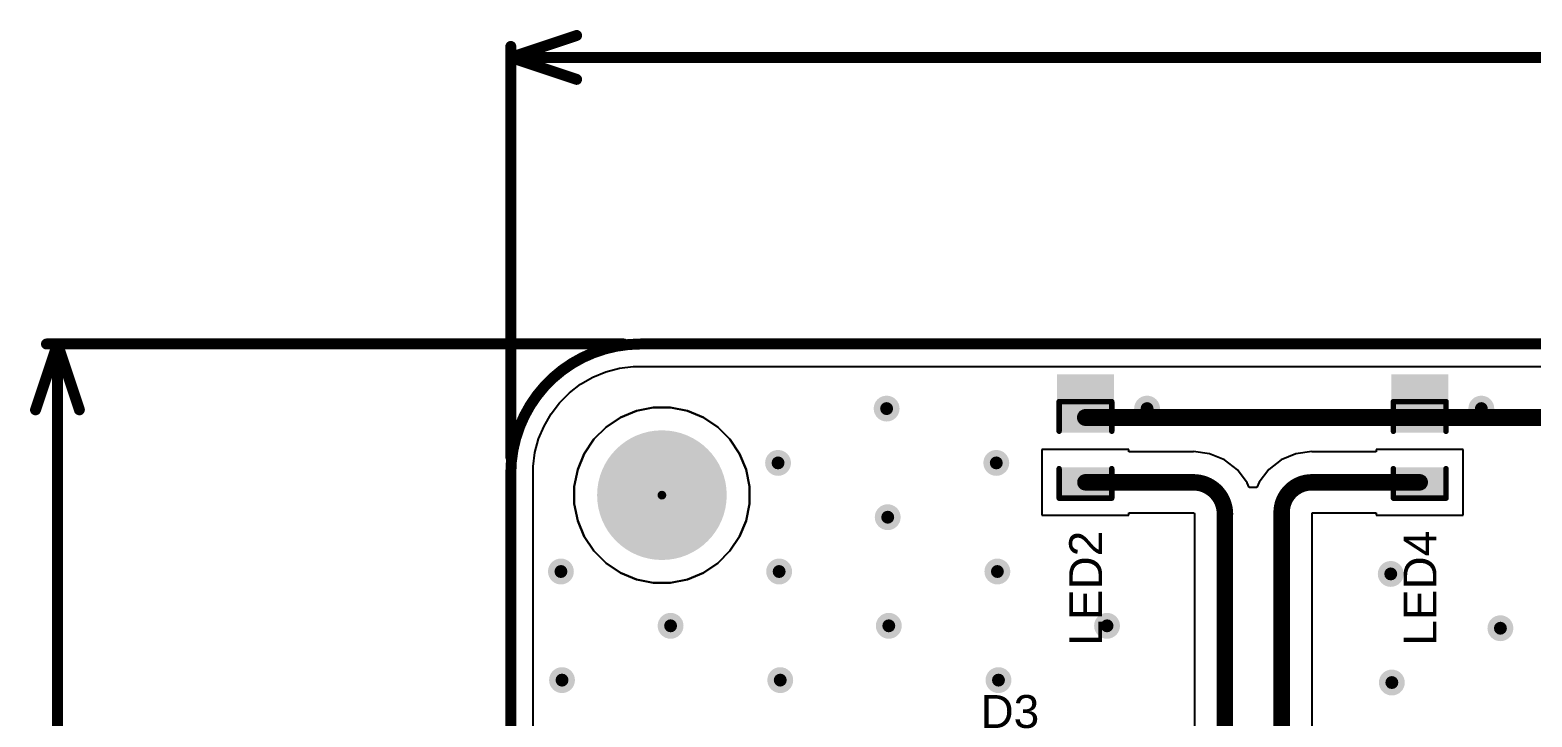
# Model space of a CAD drawing. Header units: inches. Extents: x 0.38 to 9.66, y 2.79 to 4.95.
# Drawn here: x 3.4 to 4.77, y 4.32 to 4.946 of the extents above; entities that cross this region are included whole.
import ezdxf

# ---------------------------------------------------------------- set-up
doc = ezdxf.new("R2010")
doc.units = ezdxf.units.IN
doc.header["$MEASUREMENT"] = 0
for name, color, linetype in [('Board Outline', 216, 'Continuous'), ('Bottom Layer', 5, 'Continuous'), ('Bottom Solder', 6, 'Continuous'), ('Dimension', 6, 'Continuous'), ('Multi-Layer', 9, 'Continuous'), ('Pad Holes', 156, 'Continuous'), ('Top Layer', 1, 'Continuous'), ('Top Overlay', 2, 'Continuous'), ('Top Paste', 8, 'Continuous'), ('Top Solder', 216, 'Continuous'), ('Via Holes', 16, 'Continuous')]:
    doc.layers.add(name, color=color, linetype=linetype)
doc.styles.add('Arial', font='', dxfattribs={"height": 0.2})
doc.styles.get('Arial').set_extended_font_data('Arial')

# ---------------------------------------------------------------- blocks, each defined once
blk = doc.blocks.new('LED_0603_31')
at = {"layer": 'Top Layer'}
for points in [[(-0.0394, 0.0197), (-0.0197, 0.0197), (-0.0197, -0.0197), (-0.0394, -0.0197)], [(0.0197, 0.0197), (0.0394, 0.0197), (0.0394, -0.0197), (0.0197, -0.0197)]]:
    blk.add_hatch(color=1, dxfattribs=at).paths.add_polyline_path(points)
at = {"layer": 'Top Overlay'}
blk.add_hatch(color=2, dxfattribs=at).paths.add_polyline_path([(0.044, -0.026), (0.069, -0.026), (0.069, 0.026), (0.044, 0.026)])
at = {"layer": 'Top Paste'}
for points in [[(-0.0394, 0.0197), (-0.0197, 0.0197), (-0.0197, -0.0197), (-0.0394, -0.0197)], [(0.0197, 0.0197), (0.0394, 0.0197), (0.0394, -0.0197), (0.0197, -0.0197)]]:
    blk.add_hatch(color=8, dxfattribs=at).paths.add_polyline_path(points)
at = {"layer": 'Top Solder'}
for points in [[(-0.0434, 0.0237), (-0.0157, 0.0237), (-0.0157, -0.0237), (-0.0434, -0.0237)], [(0.0157, 0.0237), (0.0434, 0.0237), (0.0434, -0.0237), (0.0157, -0.0237)]]:
    blk.add_hatch(color=216, dxfattribs=at).paths.add_polyline_path(points)
at = {"layer": 'Top Overlay'}
for points in [[(-0.044, 0.024, 0.005, 0.005, 0), (-0.017, 0.024, 0.005, 0.005, 0)], [(-0.044, 0.024, 0.005, 0.005, 0), (-0.044, -0.024, 0.005, 0.005, 0)], [(0.017, 0.024, 0.005, 0.005, 0), (0.044, 0.024, 0.005, 0.005, 0)], [(0.044, 0.024, 0.005, 0.005, 0), (0.044, -0.024, 0.005, 0.005, 0)], [(-0.044, -0.024, 0.005, 0.005, 0), (-0.017, -0.024, 0.005, 0.005, 0)], [(0.017, -0.024, 0.005, 0.005, 0), (0.044, -0.024, 0.005, 0.005, 0)]]:
    blk.add_lwpolyline(points, format="xyseb", dxfattribs=at)
for points in [[(-0.0452, 0.024, 0.0025, 0.0025, 1), (-0.0428, 0.024, 0.0025, 0.0025, 1)], [(-0.0452, 0.024, 0.0025, 0.0025, 1), (-0.0428, 0.024, 0.0025, 0.0025, 1)], [(-0.0182, 0.024, 0.0025, 0.0025, 1), (-0.0158, 0.024, 0.0025, 0.0025, 1)], [(0.0158, 0.024, 0.0025, 0.0025, 1), (0.0182, 0.024, 0.0025, 0.0025, 1)], [(0.0428, 0.024, 0.0025, 0.0025, 1), (0.0453, 0.024, 0.0025, 0.0025, 1)], [(0.0428, 0.024, 0.0025, 0.0025, 1), (0.0453, 0.024, 0.0025, 0.0025, 1)], [(-0.0452, -0.024, 0.0025, 0.0025, 1), (-0.0428, -0.024, 0.0025, 0.0025, 1)], [(-0.0452, -0.024, 0.0025, 0.0025, 1), (-0.0428, -0.024, 0.0025, 0.0025, 1)], [(-0.0182, -0.024, 0.0025, 0.0025, 1), (-0.0158, -0.024, 0.0025, 0.0025, 1)], [(0.0158, -0.024, 0.0025, 0.0025, 1), (0.0182, -0.024, 0.0025, 0.0025, 1)], [(0.0428, -0.024, 0.0025, 0.0025, 1), (0.0453, -0.024, 0.0025, 0.0025, 1)], [(0.0428, -0.024, 0.0025, 0.0025, 1), (0.0453, -0.024, 0.0025, 0.0025, 1)]]:
    blk.add_lwpolyline(points, format="xyseb", close=True, dxfattribs=at)
blk = doc.blocks.new('LED_0603_33')
at = {"layer": 'Top Layer'}
for points in [[(-0.0394, 0.0197), (-0.0197, 0.0197), (-0.0197, -0.0197), (-0.0394, -0.0197)], [(0.0197, 0.0197), (0.0394, 0.0197), (0.0394, -0.0197), (0.0197, -0.0197)]]:
    blk.add_hatch(color=1, dxfattribs=at).paths.add_polyline_path(points)
at = {"layer": 'Top Overlay'}
blk.add_hatch(color=2, dxfattribs=at).paths.add_polyline_path([(0.044, -0.026), (0.069, -0.026), (0.069, 0.026), (0.044, 0.026)])
at = {"layer": 'Top Paste'}
for points in [[(-0.0394, 0.0197), (-0.0197, 0.0197), (-0.0197, -0.0197), (-0.0394, -0.0197)], [(0.0197, 0.0197), (0.0394, 0.0197), (0.0394, -0.0197), (0.0197, -0.0197)]]:
    blk.add_hatch(color=8, dxfattribs=at).paths.add_polyline_path(points)
at = {"layer": 'Top Solder'}
for points in [[(-0.0434, 0.0237), (-0.0157, 0.0237), (-0.0157, -0.0237), (-0.0434, -0.0237)], [(0.0157, 0.0237), (0.0434, 0.0237), (0.0434, -0.0237), (0.0157, -0.0237)]]:
    blk.add_hatch(color=216, dxfattribs=at).paths.add_polyline_path(points)
at = {"layer": 'Top Overlay'}
for points in [[(-0.044, 0.024, 0.005, 0.005, 0), (-0.017, 0.024, 0.005, 0.005, 0)], [(-0.044, 0.024, 0.005, 0.005, 0), (-0.044, -0.024, 0.005, 0.005, 0)], [(0.017, 0.024, 0.005, 0.005, 0), (0.044, 0.024, 0.005, 0.005, 0)], [(0.044, 0.024, 0.005, 0.005, 0), (0.044, -0.024, 0.005, 0.005, 0)], [(-0.044, -0.024, 0.005, 0.005, 0), (-0.017, -0.024, 0.005, 0.005, 0)], [(0.017, -0.024, 0.005, 0.005, 0), (0.044, -0.024, 0.005, 0.005, 0)]]:
    blk.add_lwpolyline(points, format="xyseb", dxfattribs=at)
for points in [[(-0.0452, 0.024, 0.0025, 0.0025, 1), (-0.0428, 0.024, 0.0025, 0.0025, 1)], [(-0.0452, 0.024, 0.0025, 0.0025, 1), (-0.0428, 0.024, 0.0025, 0.0025, 1)], [(-0.0182, 0.024, 0.0025, 0.0025, 1), (-0.0158, 0.024, 0.0025, 0.0025, 1)], [(0.0158, 0.024, 0.0025, 0.0025, 1), (0.0182, 0.024, 0.0025, 0.0025, 1)], [(0.0428, 0.024, 0.0025, 0.0025, 1), (0.0453, 0.024, 0.0025, 0.0025, 1)], [(0.0428, 0.024, 0.0025, 0.0025, 1), (0.0453, 0.024, 0.0025, 0.0025, 1)], [(-0.0452, -0.024, 0.0025, 0.0025, 1), (-0.0428, -0.024, 0.0025, 0.0025, 1)], [(-0.0452, -0.024, 0.0025, 0.0025, 1), (-0.0428, -0.024, 0.0025, 0.0025, 1)], [(-0.0182, -0.024, 0.0025, 0.0025, 1), (-0.0158, -0.024, 0.0025, 0.0025, 1)], [(0.0158, -0.024, 0.0025, 0.0025, 1), (0.0182, -0.024, 0.0025, 0.0025, 1)], [(0.0428, -0.024, 0.0025, 0.0025, 1), (0.0453, -0.024, 0.0025, 0.0025, 1)], [(0.0428, -0.024, 0.0025, 0.0025, 1), (0.0453, -0.024, 0.0025, 0.0025, 1)]]:
    blk.add_lwpolyline(points, format="xyseb", close=True, dxfattribs=at)

msp = doc.modelspace()

# ---------------------------------------------------------------- hatches: boundary and pattern name
at = {"layer": 'Bottom Layer'}
h = msp.add_hatch(color=5, dxfattribs=at)
edge = h.paths.add_edge_path()
edge.add_arc((4.1813, 4.6012), 0.0118, 0, 360)
h = msp.add_hatch(color=5, dxfattribs=at)
edge = h.paths.add_edge_path()
edge.add_arc((4.4188, 4.6012), 0.0118, 0, 360)
h = msp.add_hatch(color=5, dxfattribs=at)
edge = h.paths.add_edge_path()
edge.add_arc((4.7236, 4.6012), 0.0118, 0, 360)
h = msp.add_hatch(color=5, dxfattribs=at)
edge = h.paths.add_edge_path()
edge.add_arc((4.0823, 4.5517), 0.0118, 0, 360)
h = msp.add_hatch(color=5, dxfattribs=at)
edge = h.paths.add_edge_path()
edge.add_arc((4.2813, 4.5517), 0.0118, 0, 360)
h = msp.add_hatch(color=5, dxfattribs=at)
edge = h.paths.add_edge_path()
edge.add_arc((4.1823, 4.5022), 0.0118, 0, 360)
h = msp.add_hatch(color=5, dxfattribs=at)
edge = h.paths.add_edge_path()
edge.add_arc((3.8843, 4.4527), 0.0118, 0, 360)
h = msp.add_hatch(color=5, dxfattribs=at)
edge = h.paths.add_edge_path()
edge.add_arc((4.0833, 4.4527), 0.0118, 0, 360)
h = msp.add_hatch(color=5, dxfattribs=at)
edge = h.paths.add_edge_path()
edge.add_arc((4.2823, 4.4527), 0.0118, 0, 360)
h = msp.add_hatch(color=5, dxfattribs=at)
edge = h.paths.add_edge_path()
edge.add_arc((4.641, 4.4505), 0.0118, 0, 360)
h = msp.add_hatch(color=5, dxfattribs=at)
edge = h.paths.add_edge_path()
edge.add_arc((3.9843, 4.4032), 0.0118, 0, 360)
h = msp.add_hatch(color=5, dxfattribs=at)
edge = h.paths.add_edge_path()
edge.add_arc((4.1833, 4.4032), 0.0118, 0, 360)
h = msp.add_hatch(color=5, dxfattribs=at)
edge = h.paths.add_edge_path()
edge.add_arc((4.3823, 4.4032), 0.0118, 0, 360)
h = msp.add_hatch(color=5, dxfattribs=at)
edge = h.paths.add_edge_path()
edge.add_arc((4.741, 4.401), 0.0118, 0, 360)
h = msp.add_hatch(color=5, dxfattribs=at)
edge = h.paths.add_edge_path()
edge.add_arc((3.8853, 4.3537), 0.0118, 0, 360)
h = msp.add_hatch(color=5, dxfattribs=at)
edge = h.paths.add_edge_path()
edge.add_arc((4.0843, 4.3537), 0.0118, 0, 360)
h = msp.add_hatch(color=5, dxfattribs=at)
edge = h.paths.add_edge_path()
edge.add_arc((4.2833, 4.3537), 0.0118, 0, 360)
h = msp.add_hatch(color=5, dxfattribs=at)
edge = h.paths.add_edge_path()
edge.add_arc((4.642, 4.3515), 0.0118, 0, 360)
at = {"layer": 'Bottom Solder'}
h = msp.add_hatch(color=6, dxfattribs=at)
edge = h.paths.add_edge_path()
edge.add_arc((3.9764, 4.5223), 0.004, 0, 360)
at = {"layer": 'Pad Holes'}
h = msp.add_hatch(color=7, dxfattribs=at)
edge = h.paths.add_edge_path()
edge.add_arc((3.9764, 4.5223), 0.0591, 0, 360)
at = {"layer": 'Top Layer'}
h = msp.add_hatch(color=1, dxfattribs=at)
edge = h.paths.add_edge_path()
edge.add_arc((4.1813, 4.6012), 0.0118, 0, 360)
h = msp.add_hatch(color=1, dxfattribs=at)
edge = h.paths.add_edge_path()
edge.add_arc((4.4188, 4.6012), 0.0118, 0, 360)
h = msp.add_hatch(color=1, dxfattribs=at)
edge = h.paths.add_edge_path()
edge.add_arc((4.7236, 4.6012), 0.0118, 0, 360)
h = msp.add_hatch(color=1, dxfattribs=at)
edge = h.paths.add_edge_path()
edge.add_arc((4.0823, 4.5517), 0.0118, 0, 360)
h = msp.add_hatch(color=1, dxfattribs=at)
edge = h.paths.add_edge_path()
edge.add_arc((4.2813, 4.5517), 0.0118, 0, 360)
h = msp.add_hatch(color=1, dxfattribs=at)
edge = h.paths.add_edge_path()
edge.add_arc((4.1823, 4.5022), 0.0118, 0, 360)
h = msp.add_hatch(color=1, dxfattribs=at)
edge = h.paths.add_edge_path()
edge.add_arc((3.8843, 4.4527), 0.0118, 0, 360)
h = msp.add_hatch(color=1, dxfattribs=at)
edge = h.paths.add_edge_path()
edge.add_arc((4.0833, 4.4527), 0.0118, 0, 360)
h = msp.add_hatch(color=1, dxfattribs=at)
edge = h.paths.add_edge_path()
edge.add_arc((4.2823, 4.4527), 0.0118, 0, 360)
h = msp.add_hatch(color=1, dxfattribs=at)
edge = h.paths.add_edge_path()
edge.add_arc((4.641, 4.4505), 0.0118, 0, 360)
h = msp.add_hatch(color=1, dxfattribs=at)
edge = h.paths.add_edge_path()
edge.add_arc((3.9843, 4.4032), 0.0118, 0, 360)
h = msp.add_hatch(color=1, dxfattribs=at)
edge = h.paths.add_edge_path()
edge.add_arc((4.1833, 4.4032), 0.0118, 0, 360)
h = msp.add_hatch(color=1, dxfattribs=at)
edge = h.paths.add_edge_path()
edge.add_arc((4.3823, 4.4032), 0.0118, 0, 360)
h = msp.add_hatch(color=1, dxfattribs=at)
edge = h.paths.add_edge_path()
edge.add_arc((4.741, 4.401), 0.0118, 0, 360)
h = msp.add_hatch(color=1, dxfattribs=at)
edge = h.paths.add_edge_path()
edge.add_arc((3.8853, 4.3537), 0.0118, 0, 360)
h = msp.add_hatch(color=1, dxfattribs=at)
edge = h.paths.add_edge_path()
edge.add_arc((4.0843, 4.3537), 0.0118, 0, 360)
h = msp.add_hatch(color=1, dxfattribs=at)
edge = h.paths.add_edge_path()
edge.add_arc((4.2833, 4.3537), 0.0118, 0, 360)
h = msp.add_hatch(color=1, dxfattribs=at)
edge = h.paths.add_edge_path()
edge.add_arc((4.642, 4.3515), 0.0118, 0, 360)
at = {"layer": 'Top Solder'}
h = msp.add_hatch(color=216, dxfattribs=at)
edge = h.paths.add_edge_path()
edge.add_arc((3.9764, 4.5223), 0.004, 0, 360)
at = {"layer": 'Via Holes'}
h = msp.add_hatch(color=7, dxfattribs=at)
edge = h.paths.add_edge_path()
edge.add_arc((4.1813, 4.6012), 0.00591, 0, 360)
h = msp.add_hatch(color=7, dxfattribs=at)
edge = h.paths.add_edge_path()
edge.add_arc((4.4188, 4.6012), 0.00591, 0, 360)
h = msp.add_hatch(color=7, dxfattribs=at)
edge = h.paths.add_edge_path()
edge.add_arc((4.7236, 4.6012), 0.00591, 0, 360)
h = msp.add_hatch(color=7, dxfattribs=at)
edge = h.paths.add_edge_path()
edge.add_arc((4.0823, 4.5517), 0.00591, 0, 360)
h = msp.add_hatch(color=7, dxfattribs=at)
edge = h.paths.add_edge_path()
edge.add_arc((4.2813, 4.5517), 0.00591, 0, 360)
h = msp.add_hatch(color=7, dxfattribs=at)
edge = h.paths.add_edge_path()
edge.add_arc((4.1823, 4.5022), 0.00591, 0, 360)
h = msp.add_hatch(color=7, dxfattribs=at)
edge = h.paths.add_edge_path()
edge.add_arc((3.8843, 4.4527), 0.00591, 0, 360)
h = msp.add_hatch(color=7, dxfattribs=at)
edge = h.paths.add_edge_path()
edge.add_arc((4.0833, 4.4527), 0.00591, 0, 360)
h = msp.add_hatch(color=7, dxfattribs=at)
edge = h.paths.add_edge_path()
edge.add_arc((4.2823, 4.4527), 0.00591, 0, 360)
h = msp.add_hatch(color=7, dxfattribs=at)
edge = h.paths.add_edge_path()
edge.add_arc((4.641, 4.4505), 0.00591, 0, 360)
h = msp.add_hatch(color=7, dxfattribs=at)
edge = h.paths.add_edge_path()
edge.add_arc((3.9843, 4.4032), 0.00591, 0, 360)
h = msp.add_hatch(color=7, dxfattribs=at)
edge = h.paths.add_edge_path()
edge.add_arc((4.1833, 4.4032), 0.00591, 0, 360)
h = msp.add_hatch(color=7, dxfattribs=at)
edge = h.paths.add_edge_path()
edge.add_arc((4.3823, 4.4032), 0.00591, 0, 360)
h = msp.add_hatch(color=7, dxfattribs=at)
edge = h.paths.add_edge_path()
edge.add_arc((4.741, 4.401), 0.00591, 0, 360)
h = msp.add_hatch(color=7, dxfattribs=at)
edge = h.paths.add_edge_path()
edge.add_arc((3.8853, 4.3537), 0.00591, 0, 360)
h = msp.add_hatch(color=7, dxfattribs=at)
edge = h.paths.add_edge_path()
edge.add_arc((4.0843, 4.3537), 0.00591, 0, 360)
h = msp.add_hatch(color=7, dxfattribs=at)
edge = h.paths.add_edge_path()
edge.add_arc((4.2833, 4.3537), 0.00591, 0, 360)
h = msp.add_hatch(color=7, dxfattribs=at)
edge = h.paths.add_edge_path()
edge.add_arc((4.642, 4.3515), 0.00591, 0, 360)

# ---------------------------------------------------------------- linework, layer by layer
at = {"layer": 'Board Outline'}
for points in [[(3.8386, 4.542, 0.01, 0.01, -0.414214), (3.9567, 4.6601, 0.01, 0.01, 0)], [(3.9567, 4.6601, 0.01, 0.01, 0), (6.0827, 4.6601, 0.01, 0.01, 0)], [(3.8386, 3.2034, 0.01, 0.01, 0), (3.8386, 4.542, 0.01, 0.01, 0)]]:
    msp.add_lwpolyline(points, format="xyseb", dxfattribs=at)
for points in [[(3.9542, 4.6601, 0.005, 0.005, 1), (3.9592, 4.6601, 0.005, 0.005, 1)], [(3.9542, 4.6601, 0.005, 0.005, 1), (3.9592, 4.6601, 0.005, 0.005, 1)], [(3.8361, 4.542, 0.005, 0.005, 1), (3.8411, 4.542, 0.005, 0.005, 1)], [(3.8361, 4.542, 0.005, 0.005, 1), (3.8411, 4.542, 0.005, 0.005, 1)]]:
    msp.add_lwpolyline(points, format="xyseb", close=True, dxfattribs=at)
at = {"layer": 'Bottom Layer'}
for p, q in [((3.9023, 4.6234), (3.9134, 4.6298)), ((3.9134, 4.6298), (3.9252, 4.6347)), ((3.9252, 4.6347), (3.9376, 4.638)), ((3.9376, 4.638), (3.9503, 4.6397)), ((3.9503, 4.6397), (6.0891, 4.6397)), ((3.8831, 4.6066), (3.8921, 4.6156)), ((3.8921, 4.6156), (3.9023, 4.6234)), ((3.8753, 4.5964), (3.8831, 4.6066)), ((3.9685, 4.6022), (3.9531, 4.5991)), ((3.9842, 4.6022), (3.9685, 4.6022)), ((3.9997, 4.5991), (3.9842, 4.6022)), ((3.8689, 4.5853), (3.8753, 4.5964)), ((3.9385, 4.5931), (3.9255, 4.5843)), ((3.9531, 4.5991), (3.9385, 4.5931)), ((4.0142, 4.5931), (3.9997, 4.5991)), ((4.0273, 4.5843), (4.0142, 4.5931)), ((3.864, 4.5735), (3.8689, 4.5853)), ((3.9255, 4.5843), (3.9143, 4.5732)), ((4.0384, 4.5732), (4.0273, 4.5843)), ((3.859, 4.5484), (3.8606, 4.5611)), ((3.8606, 4.5611), (3.864, 4.5735)), ((3.9143, 4.5732), (3.9056, 4.5601)), ((4.0472, 4.5601), (4.0384, 4.5732)), ((3.859, 4.542), (3.859, 4.5484)), ((3.9056, 4.5601), (3.8996, 4.5456)), ((4.0532, 4.5456), (4.0472, 4.5601)), ((3.859, 4.076), (3.859, 4.542)), ((3.8996, 4.5456), (3.8965, 4.5302)), ((4.0563, 4.5302), (4.0532, 4.5456)), ((3.8965, 4.5302), (3.8965, 4.5144)), ((4.0563, 4.5144), (4.0563, 4.5302)), ((3.8965, 4.5144), (3.8996, 4.499)), ((4.0532, 4.499), (4.0563, 4.5144)), ((3.8996, 4.499), (3.9056, 4.4845)), ((4.0472, 4.4845), (4.0532, 4.499)), ((3.9056, 4.4845), (3.9143, 4.4714)), ((4.0384, 4.4714), (4.0472, 4.4845)), ((3.9143, 4.4714), (3.9255, 4.4603)), ((4.0273, 4.4603), (4.0384, 4.4714)), ((3.9255, 4.4603), (3.9385, 4.4515)), ((3.9385, 4.4515), (3.9531, 4.4455)), ((3.9997, 4.4455), (4.0142, 4.4515)), ((4.0142, 4.4515), (4.0273, 4.4603)), ((3.9531, 4.4455), (3.9685, 4.4424)), ((3.9685, 4.4424), (3.9842, 4.4424)), ((3.9842, 4.4424), (3.9997, 4.4455))]:
    msp.add_line(p, q, dxfattribs=at)
at = {"layer": 'Dimension'}
for points in [[(3.8386, 4.9213, 0.01, 0.01, 0), (3.8986, 4.9413, 0.01, 0.01, 0)], [(3.8386, 4.557, 0.01, 0.01, 0), (3.8386, 4.9313, 0.01, 0.01, 0)], [(3.8386, 4.9213, 0.01, 0.01, 0), (3.8986, 4.9013, 0.01, 0.01, 0)], [(3.8386, 4.9213, 0.01, 0.01, 0), (4.8527, 4.9213, 0.01, 0.01, 0)], [(3.4052, 4.6001, 0.01, 0.01, 0), (3.4252, 4.6601, 0.01, 0.01, 0)], [(3.4152, 4.6601, 0.01, 0.01, 0), (3.9417, 4.6601, 0.01, 0.01, 0)], [(3.4252, 4.6601, 0.01, 0.01, 0), (3.4452, 4.6001, 0.01, 0.01, 0)], [(3.4252, 4.0076, 0.01, 0.01, 0), (3.4252, 4.6601, 0.01, 0.01, 0)]]:
    msp.add_lwpolyline(points, format="xyseb", dxfattribs=at)
for points in [[(3.8961, 4.9413, 0.005, 0.005, 1), (3.9011, 4.9413, 0.005, 0.005, 1)], [(3.8361, 4.9313, 0.005, 0.005, 1), (3.8411, 4.9313, 0.005, 0.005, 1)], [(3.8361, 4.9213, 0.005, 0.005, 1), (3.8411, 4.9213, 0.005, 0.005, 1)], [(3.8361, 4.9213, 0.005, 0.005, 1), (3.8411, 4.9213, 0.005, 0.005, 1)], [(3.8361, 4.9213, 0.005, 0.005, 1), (3.8411, 4.9213, 0.005, 0.005, 1)], [(3.8961, 4.9013, 0.005, 0.005, 1), (3.9011, 4.9013, 0.005, 0.005, 1)], [(3.4127, 4.6601, 0.005, 0.005, 1), (3.4177, 4.6601, 0.005, 0.005, 1)], [(3.4227, 4.6601, 0.005, 0.005, 1), (3.4277, 4.6601, 0.005, 0.005, 1)], [(3.4227, 4.6601, 0.005, 0.005, 1), (3.4277, 4.6601, 0.005, 0.005, 1)], [(3.4227, 4.6601, 0.005, 0.005, 1), (3.4277, 4.6601, 0.005, 0.005, 1)], [(3.9392, 4.6601, 0.005, 0.005, 1), (3.9442, 4.6601, 0.005, 0.005, 1)], [(3.4027, 4.6001, 0.005, 0.005, 1), (3.4077, 4.6001, 0.005, 0.005, 1)], [(3.4427, 4.6001, 0.005, 0.005, 1), (3.4477, 4.6001, 0.005, 0.005, 1)], [(3.8361, 4.557, 0.005, 0.005, 1), (3.8411, 4.557, 0.005, 0.005, 1)]]:
    msp.add_lwpolyline(points, format="xyseb", close=True, dxfattribs=at)
at = {"layer": 'Multi-Layer'}
for p, q in [((3.9531, 4.5991), (3.9685, 4.6022)), ((3.9685, 4.6022), (3.9764, 4.6022)), ((3.9764, 4.6022), (3.9842, 4.6022)), ((3.9842, 4.6022), (3.9997, 4.5991)), ((3.9255, 4.5843), (3.9385, 4.5931)), ((3.9385, 4.5931), (3.9531, 4.5991)), ((3.9997, 4.5991), (4.0142, 4.5931)), ((4.0142, 4.5931), (4.0273, 4.5843)), ((3.9143, 4.5732), (3.9255, 4.5843)), ((4.0273, 4.5843), (4.0384, 4.5732)), ((3.9056, 4.5601), (3.9143, 4.5732)), ((4.0384, 4.5732), (4.0472, 4.5601)), ((3.8996, 4.5456), (3.9056, 4.5601)), ((4.0472, 4.5601), (4.0532, 4.5456)), ((3.8965, 4.5302), (3.8996, 4.5456)), ((4.0532, 4.5456), (4.0563, 4.5302)), ((3.8965, 4.5223), (3.8965, 4.5302)), ((3.8965, 4.5144), (3.8965, 4.5223)), ((4.0563, 4.5302), (4.0563, 4.5223)), ((4.0563, 4.5223), (4.0563, 4.5144)), ((3.8996, 4.499), (3.8965, 4.5144)), ((4.0563, 4.5144), (4.0532, 4.499)), ((3.9056, 4.4845), (3.8996, 4.499)), ((4.0532, 4.499), (4.0472, 4.4845)), ((3.9143, 4.4714), (3.9056, 4.4845)), ((4.0472, 4.4845), (4.0384, 4.4714)), ((3.9255, 4.4603), (3.9143, 4.4714)), ((4.0384, 4.4714), (4.0273, 4.4603)), ((3.9385, 4.4515), (3.9255, 4.4603)), ((3.9531, 4.4455), (3.9385, 4.4515)), ((4.0142, 4.4515), (3.9997, 4.4455)), ((4.0273, 4.4603), (4.0142, 4.4515)), ((3.9685, 4.4424), (3.9531, 4.4455)), ((3.9764, 4.4424), (3.9685, 4.4424)), ((3.9764, 4.4424), (3.9764, 4.4424)), ((3.9842, 4.4424), (3.9764, 4.4424)), ((3.9997, 4.4455), (3.9842, 4.4424))]:
    msp.add_line(p, q, dxfattribs=at)
at = {"layer": 'Top Layer'}
for p, q in [((3.9023, 4.6234), (3.9134, 4.6298)), ((3.9134, 4.6298), (3.9252, 4.6347)), ((3.9252, 4.6347), (3.9376, 4.638)), ((3.9376, 4.638), (3.9503, 4.6397)), ((3.9503, 4.6397), (6.0891, 4.6397)), ((3.8831, 4.6066), (3.8921, 4.6156)), ((3.8921, 4.6156), (3.9023, 4.6234)), ((3.8753, 4.5964), (3.8831, 4.6066)), ((3.9685, 4.6022), (3.9531, 4.5991)), ((3.9842, 4.6022), (3.9685, 4.6022)), ((3.9997, 4.5991), (3.9842, 4.6022)), ((3.8689, 4.5853), (3.8753, 4.5964)), ((3.9385, 4.5931), (3.9255, 4.5843)), ((3.9531, 4.5991), (3.9385, 4.5931)), ((4.0142, 4.5931), (3.9997, 4.5991)), ((4.0273, 4.5843), (4.0142, 4.5931)), ((3.864, 4.5735), (3.8689, 4.5853)), ((3.9255, 4.5843), (3.9143, 4.5732)), ((4.0384, 4.5732), (4.0273, 4.5843)), ((3.859, 4.5484), (3.8606, 4.5611)), ((3.8606, 4.5611), (3.864, 4.5735)), ((3.9143, 4.5732), (3.9056, 4.5601)), ((4.0472, 4.5601), (4.0384, 4.5732)), ((4.4023, 4.5638), (4.3229, 4.5638)), ((4.3229, 4.5638), (4.3229, 4.5042)), ((4.4023, 4.5617), (4.4023, 4.5638)), ((4.461, 4.5617), (4.4023, 4.5617)), ((4.4757, 4.5601), (4.461, 4.562)), ((4.461, 4.562), (4.461, 4.5617)), ((4.569, 4.562), (4.5546, 4.5601)), ((4.569, 4.5617), (4.569, 4.562)), ((4.6277, 4.5617), (4.569, 4.5617)), ((4.7071, 4.5638), (4.6277, 4.5638)), ((4.6277, 4.5638), (4.6277, 4.5617)), ((4.7071, 4.5042), (4.7071, 4.5638)), ((3.859, 4.542), (3.859, 4.5484)), ((3.9056, 4.5601), (3.8996, 4.5456)), ((4.0532, 4.5456), (4.0472, 4.5601)), ((4.4894, 4.5544), (4.4757, 4.5601)), ((4.5012, 4.5453), (4.4894, 4.5544)), ((4.5412, 4.5545), (4.5297, 4.5457)), ((4.5546, 4.5601), (4.5412, 4.5545)), ((3.859, 4.0797), (3.859, 4.542)), ((3.8996, 4.5456), (3.8965, 4.5302)), ((4.0563, 4.5302), (4.0532, 4.5456)), ((4.5102, 4.5336), (4.5012, 4.5453)), ((4.5119, 4.5294), (4.5102, 4.5336)), ((4.5209, 4.5342), (4.5189, 4.5294)), ((4.5297, 4.5457), (4.5209, 4.5342)), ((3.8965, 4.5302), (3.8965, 4.5144)), ((4.0563, 4.5144), (4.0563, 4.5302)), ((4.5189, 4.5294), (4.5119, 4.5294)), ((3.8965, 4.5144), (3.8996, 4.499)), ((4.0532, 4.499), (4.0563, 4.5144)), ((4.4023, 4.5042), (4.4023, 4.5063)), ((4.4023, 4.5063), (4.461, 4.5063)), ((4.461, 4.5063), (4.461, 4.5061)), ((4.461, 4.5061), (4.4616, 4.5058)), ((4.5692, 4.506), (4.5694, 4.5061)), ((4.5692, 4.1405), (4.5692, 4.506)), ((4.5694, 4.5061), (4.5694, 4.5063)), ((4.5694, 4.5063), (4.6277, 4.5063)), ((4.6277, 4.5063), (4.6277, 4.5042)), ((3.8996, 4.499), (3.9056, 4.4845)), ((4.0472, 4.4845), (4.0532, 4.499)), ((4.3229, 4.5042), (4.4023, 4.5042)), ((4.4616, 4.5058), (4.4619, 4.5052)), ((4.4619, 4.5052), (4.4621, 4.5052)), ((4.4621, 4.5052), (4.4621, 4.1405)), ((4.6277, 4.5042), (4.7071, 4.5042)), ((3.9056, 4.4845), (3.9143, 4.4714)), ((4.0384, 4.4714), (4.0472, 4.4845)), ((3.9143, 4.4714), (3.9255, 4.4603)), ((4.0273, 4.4603), (4.0384, 4.4714)), ((3.9255, 4.4603), (3.9385, 4.4515)), ((3.9385, 4.4515), (3.9531, 4.4455)), ((3.9997, 4.4455), (4.0142, 4.4515)), ((4.0142, 4.4515), (4.0273, 4.4603)), ((3.9531, 4.4455), (3.9685, 4.4424)), ((3.9685, 4.4424), (3.9842, 4.4424)), ((3.9842, 4.4424), (3.9997, 4.4455))]:
    msp.add_line(p, q, dxfattribs=at)
for points in [[(4.3626, 4.5931, 0.0153, 0.0153, 0), (4.6674, 4.5931, 0.0153, 0.0153, 0)], [(4.6674, 4.5931, 0.0153, 0.0153, 0), (5.3719, 4.5931, 0.0153, 0.0153, 0)], [(4.3626, 4.534, 0.015, 0.015, 0), (4.461, 4.534, 0.015, 0.015, 0)], [(4.461, 4.534, 0.015, 0.015, -0.414214), (4.4898, 4.5052, 0.015, 0.015, 0)], [(4.5415, 4.5065, 0.015, 0.015, -0.414214), (4.569, 4.534, 0.015, 0.015, 0)], [(4.569, 4.534, 0.015, 0.015, 0), (4.6674, 4.534, 0.015, 0.015, 0)], [(4.4898, 4.1055, 0.015, 0.015, 0), (4.4898, 4.5052, 0.015, 0.015, 0)], [(4.5415, 4.1055, 0.015, 0.015, 0), (4.5415, 4.5065, 0.015, 0.015, 0)]]:
    msp.add_lwpolyline(points, format="xyseb", dxfattribs=at)
for points in [[(4.3587, 4.5931, 0.00766, 0.00766, 1), (4.3664, 4.5931, 0.00766, 0.00766, 1)], [(4.6636, 4.5931, 0.00766, 0.00766, 1), (4.6713, 4.5931, 0.00766, 0.00766, 1)], [(4.6636, 4.5931, 0.00766, 0.00766, 1), (4.6713, 4.5931, 0.00766, 0.00766, 1)], [(4.3588, 4.534, 0.0075, 0.0075, 1), (4.3663, 4.534, 0.0075, 0.0075, 1)], [(4.4573, 4.534, 0.0075, 0.0075, 1), (4.4648, 4.534, 0.0075, 0.0075, 1)], [(4.4573, 4.534, 0.0075, 0.0075, 1), (4.4648, 4.534, 0.0075, 0.0075, 1)], [(4.5652, 4.534, 0.0075, 0.0075, 1), (4.5728, 4.534, 0.0075, 0.0075, 1)], [(4.5652, 4.534, 0.0075, 0.0075, 1), (4.5728, 4.534, 0.0075, 0.0075, 1)], [(4.6637, 4.534, 0.0075, 0.0075, 1), (4.6712, 4.534, 0.0075, 0.0075, 1)], [(4.4861, 4.5052, 0.0075, 0.0075, 1), (4.4936, 4.5052, 0.0075, 0.0075, 1)], [(4.4861, 4.5052, 0.0075, 0.0075, 1), (4.4936, 4.5052, 0.0075, 0.0075, 1)], [(4.5377, 4.5065, 0.0075, 0.0075, 1), (4.5452, 4.5065, 0.0075, 0.0075, 1)], [(4.5377, 4.5065, 0.0075, 0.0075, 1), (4.5452, 4.5065, 0.0075, 0.0075, 1)]]:
    msp.add_lwpolyline(points, format="xyseb", close=True, dxfattribs=at)

# ---------------------------------------------------------------- block references
at = {"rotation": 90}
for name, p in [('LED_0603_33', (4.3626, 4.5635)), ('LED_0603_31', (4.6674, 4.5635))]:
    msp.add_blockref(name, p, dxfattribs=at)

# ---------------------------------------------------------------- texts
at = {"layer": 'Top Overlay', "style": 'Arial'}
for s, p in [('LED2', (4.3778, 4.385)), ('LED4', (4.6827, 4.385))]:
    msp.add_text(s, height=0.03, rotation=90, dxfattribs=at).set_placement(p)
msp.add_text('D3', height=0.03, dxfattribs=at).set_placement((4.2669, 4.3101))

doc.saveas('drawing.dxf')
